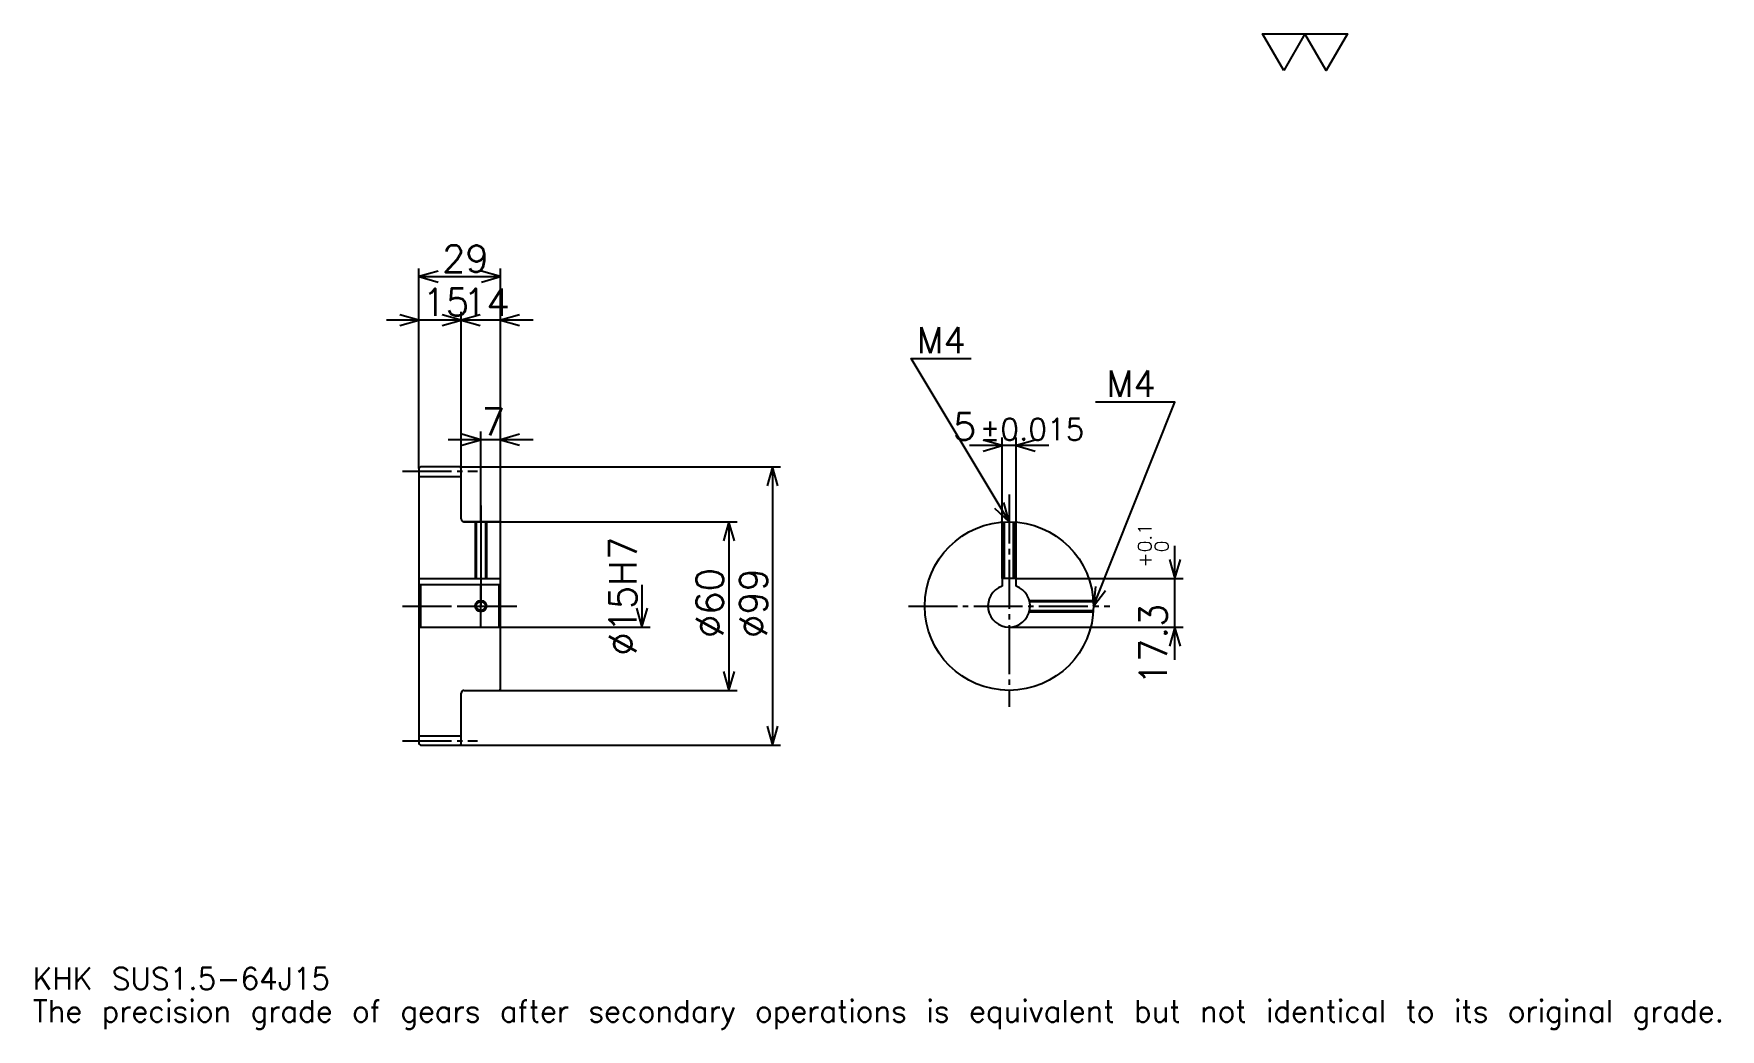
# Model space of a CAD drawing. Extents: x 20 to 620, y 7 to 361.
import ezdxf

# ---------------------------------------------------------------- set-up
doc = ezdxf.new("R2010")
doc.units = 0
doc.linetypes.add('DASHDOT', pattern=[23.217392, 17.413043, -1.934783, 1.934783, -1.934783])
doc.layers.get('0').update_dxf_attribs({"linetype": 'CONTINUOUS'})
doc.layers.add('DASHDOT', color=6, linetype='DASHDOT')
doc.styles.add('KANJI', font='TXT', dxfattribs={"bigfont": 'BIGFONT'})

msp = doc.modelspace()

# ---------------------------------------------------------------- linework, layer by layer
at = {"color": 5}
for p, q in [((156.717407, 207.184784), (156.717407, 277.804352)), ((185.717407, 207.184784), (185.717407, 277.804352)), ((156.717407, 274.902161), (185.717407, 274.902161)), ((183.326111, 259.42392), (145.108704, 259.42392)), ((197.326111, 259.42392), (160.108719, 259.42392)), ((171.717407, 207.184784), (171.717407, 262.326111)), ((197.326111, 216.858704), (167.108704, 216.858704)), ((178.717407, 207.184784), (178.717407, 219.760864)), ((364.130432, 167.484787), (364.130432, 217.67392)), ((369.130432, 167.484787), (369.130432, 217.67392)), ((380.739136, 214.771744), (352.521759, 214.771744)), ((156.717407, 206.684784), (156.717407, 207.184784)), ((171.217407, 207.184784), (185.717407, 207.184784)), ((171.717407, 206.684784), (171.717407, 207.184784)), ((178.717407, 187.684784), (178.717407, 207.184784)), ((178.717407, 187.684784), (178.717407, 207.184784)), ((185.717407, 207.184784), (285.358704, 207.184784)), ((185.717407, 187.184784), (185.717407, 207.184784)), ((282.456543, 207.184784), (282.456543, 108.184784)), ((172.717407, 187.684784), (185.717407, 187.684784)), ((185.717407, 187.684784), (269.880463, 187.684784)), ((266.978271, 187.684784), (266.978271, 127.684784)), ((425.652191, 138.576096), (425.652191, 179.093475)), ((236.021759, 165.184784), (236.021759, 150.184784)), ((369.130432, 167.484787), (428.554352, 167.484787)), ((185.717407, 150.184784), (238.923935, 150.184784)), ((366.630432, 150.184784), (428.554352, 150.184784)), ((172.717407, 127.684784), (185.717407, 127.684784)), ((185.717407, 127.684784), (269.880463, 127.684784)), ((171.217407, 108.184784), (185.717407, 108.184784)), ((185.717407, 108.184784), (285.358704, 108.184784))]:
    msp.add_line(p, q, dxfattribs=at)
at = {"color": 4}
for p, q in [((156.717407, 203.809784), (171.717407, 203.809784)), ((156.717407, 167.484787), (185.717407, 167.484787)), ((157.217407, 165.184784), (157.217407, 150.184784)), ((185.217407, 165.184784), (185.717407, 165.684784)), ((185.217407, 150.184784), (185.717407, 149.684784)), ((156.717407, 111.559784), (171.717407, 111.559784))]:
    msp.add_line(p, q, dxfattribs=at)
at = {"color": 7}
msp.add_lwpolyline([(464.347839, 348.260864), (456.802185, 361.339996), (486.984802, 361.339996), (479.439148, 348.260864), (471.893494, 361.339996), (464.347839, 348.260864)], dxfattribs=at)
at = {"color": 5}
for points in [[(163.489151, 276.836975), (156.717407, 274.902161), (163.489151, 272.967407)], [(178.945663, 272.967407), (185.717407, 274.902161), (178.945663, 276.836975)], [(149.945663, 257.489136), (156.717407, 259.42392), (149.945663, 261.358704)], [(164.945663, 257.489136), (171.717407, 259.42392), (164.945663, 261.358704)], [(178.489151, 261.358704), (171.717407, 259.42392), (178.489151, 257.489136)], [(192.489151, 261.358704), (185.717407, 259.42392), (192.489151, 257.489136)], [(366.630432, 187.684784), (331.804382, 245.728271), (353.086975, 245.728271)], [(396.630432, 157.684784), (425.652191, 230.25), (397.404358, 230.25)], [(171.945663, 214.92392), (178.717407, 216.858704), (171.945663, 218.793488)], [(192.489151, 218.793488), (185.717407, 216.858704), (192.489151, 214.92392)], [(357.358704, 212.83696), (364.130432, 214.771744), (357.358704, 216.706528)], [(375.902191, 216.706528), (369.130432, 214.771744), (375.902191, 212.83696)], [(284.391327, 200.41304), (282.456543, 207.184784), (280.521759, 200.41304)], [(361.487366, 192.496063), (366.630432, 187.684784), (364.805481, 194.486938)], [(268.913055, 180.91304), (266.978271, 187.684784), (265.043488, 180.91304)], [(423.717407, 174.256531), (425.652191, 167.484787), (427.586975, 174.256531)], [(397.348633, 164.690781), (396.630432, 157.684784), (400.941528, 163.253845)], [(234.086975, 156.956528), (236.021759, 150.184784), (237.956543, 156.956528)], [(427.586975, 143.41304), (425.652191, 150.184784), (423.717407, 143.41304)], [(265.043488, 134.456528), (266.978271, 127.684784), (268.913055, 134.456528)], [(280.521759, 114.956528), (282.456543, 108.184784), (284.391327, 114.956528)]]:
    msp.add_lwpolyline(points, dxfattribs=at)
at = {"color": 4}
for points in [[(171.717407, 188.684784), (171.717407, 206.684784), (171.217407, 207.184784), (157.217407, 207.184784), (156.717407, 206.684784), (156.717407, 149.684784)], [(172.717407, 127.684784), (185.217407, 127.684784), (185.717407, 128.184784), (185.717407, 187.184784), (185.217407, 187.684784), (172.717407, 187.684784)], [(176.717407, 187.684784), (176.717407, 167.484787)], [(177.097412, 187.684784), (177.097412, 167.484787)], [(180.337402, 187.684784), (180.337402, 167.484787)], [(180.717407, 187.684784), (180.717407, 167.484787)], [(364.630432, 167.484787), (364.630432, 187.618042)], [(365.010437, 167.484787), (365.010437, 187.641006)], [(368.250427, 167.484787), (368.250427, 187.641006)], [(368.630432, 167.484787), (368.630432, 187.618042)], [(156.717407, 149.684784), (157.217407, 150.184784), (185.217407, 150.184784), (185.217407, 165.184784), (157.217407, 165.184784), (156.717407, 165.684784)], [(369.130432, 164.755859), (369.130432, 167.484787), (364.130432, 167.484787), (364.130432, 164.755859)], [(373.858856, 159.684784), (396.563721, 159.684784)], [(373.9534, 159.304779), (396.58667, 159.304779)], [(373.9534, 156.064789), (396.58667, 156.064789)], [(373.858856, 155.684784), (396.563721, 155.684784)], [(156.717407, 149.684784), (156.717407, 108.684784), (157.217407, 108.184784), (171.217407, 108.184784), (171.717407, 108.684784), (171.717407, 126.684784)]]:
    msp.add_lwpolyline(points, dxfattribs=at)
for centre, radius in [((366.630432, 157.684784), 30), ((178.717407, 157.684784), 1.62)]:
    msp.add_circle(centre, radius, dxfattribs=at)
at = {"color": 7}
msp.add_circle((178.717407, 157.684784), 2, dxfattribs=at)
at = {"color": 4}
for centre, radius, start, end in [((172.717407, 188.684784), 1, 180, 270), ((366.630432, 157.684784), 7.5, 109.471220943, 70.528779057), ((172.717407, 126.684784), 1, 90, 180)]:
    msp.add_arc(centre, radius, start, end, dxfattribs=at)
at = {"layer": 'DASHDOT', "color": 7}
for p, q in [((150.913055, 205.684784), (177.521759, 205.684784)), ((366.630432, 197.358704), (366.630432, 121.880432)), ((178.717407, 187.684784), (178.717407, 157.684784)), ((150.913055, 157.684784), (191.521759, 157.684784)), ((330.826111, 157.684784), (402.434814, 157.684784)), ((150.913055, 109.684784), (177.521759, 109.684784))]:
    msp.add_line(p, q, dxfattribs=at)
for points in [[(178.717407, 193.489136), (178.717407, 161.680435)], [(178.717407, 149.880432), (178.717407, 165.489136)], [(170.913055, 157.684784), (186.521759, 157.684784)]]:
    msp.add_lwpolyline(points, dxfattribs=at)

# ---------------------------------------------------------------- texts
at = {"color": 7, "style": 'KANJI'}
for s, height, p in [('29', 9.673913, (164.929367, 276.450012)), ('15', 9.673913, (157.929367, 260.971741)), ('14', 9.673913, (172.429367, 260.971741)), ('M4', 9.286957, (333.739136, 247.663055)), ('M4', 9.286957, (401.273926, 232.184784)), ('7', 9.673913, (179.07338, 218.406525)), ('5', 9.673913, (346.66156, 216.706528)), ('%%p0.015', 7.73913, (356.237549, 216.706528)), ('KHK SUS1.5-64J15', 7.73913, (19.347826, 21.282608)), ('The precision grade of gears after secondary operations is equivalent but not identical to its original grade.', 7.73913, (19.347826, 9.673913))]:
    msp.add_text(s, height=height, dxfattribs=at).set_placement(p)
for s, height, p in [('%%c15H7', 9.673913, (234.086975, 140.029892)), ('0.1', 4.836957, (417.332642, 176.810913)), ('0', 4.836957, (423.330444, 176.810913)), ('+', 4.836957, (417.332642, 171.393524)), ('%%c60', 9.673913, (265.043488, 146.317932)), ('%%c99', 9.673913, (280.521759, 146.317932)), ('17.3', 9.673913, (422.750031, 129.520996))]:
    msp.add_text(s, height=height, rotation=90, dxfattribs=at).set_placement(p)

doc.saveas('drawing.dxf')
